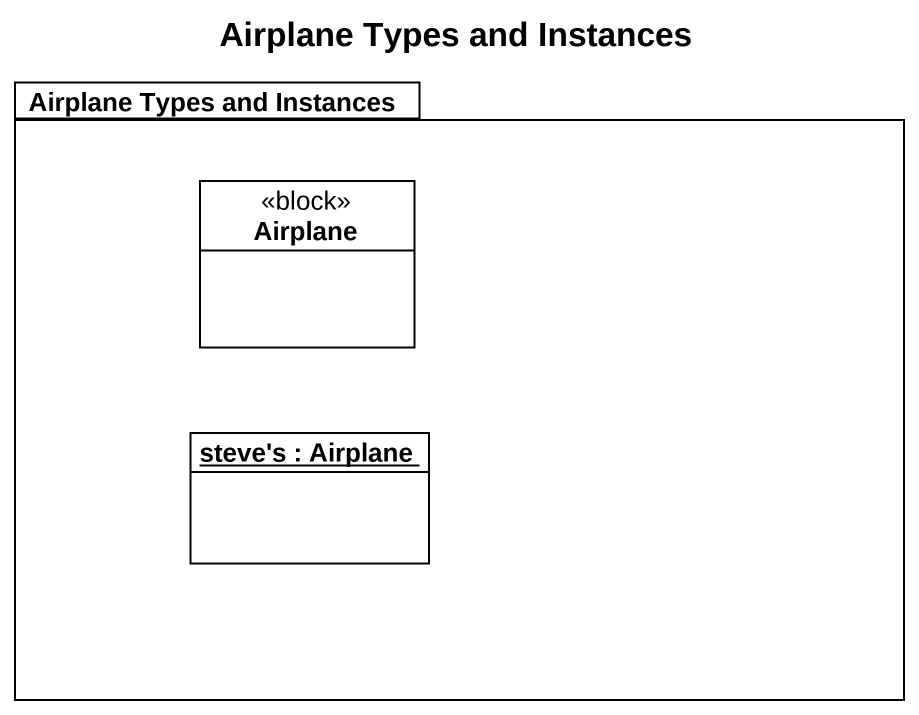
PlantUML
@startuml
title Airplane Types and Instances
hide circle
hide empty members
package "Airplane Types and Instances" as Airplane_Types_and_Instances {
  class Airplane <<block>>
  object "steve's : Airplane" as steve_s
}
@enduml
